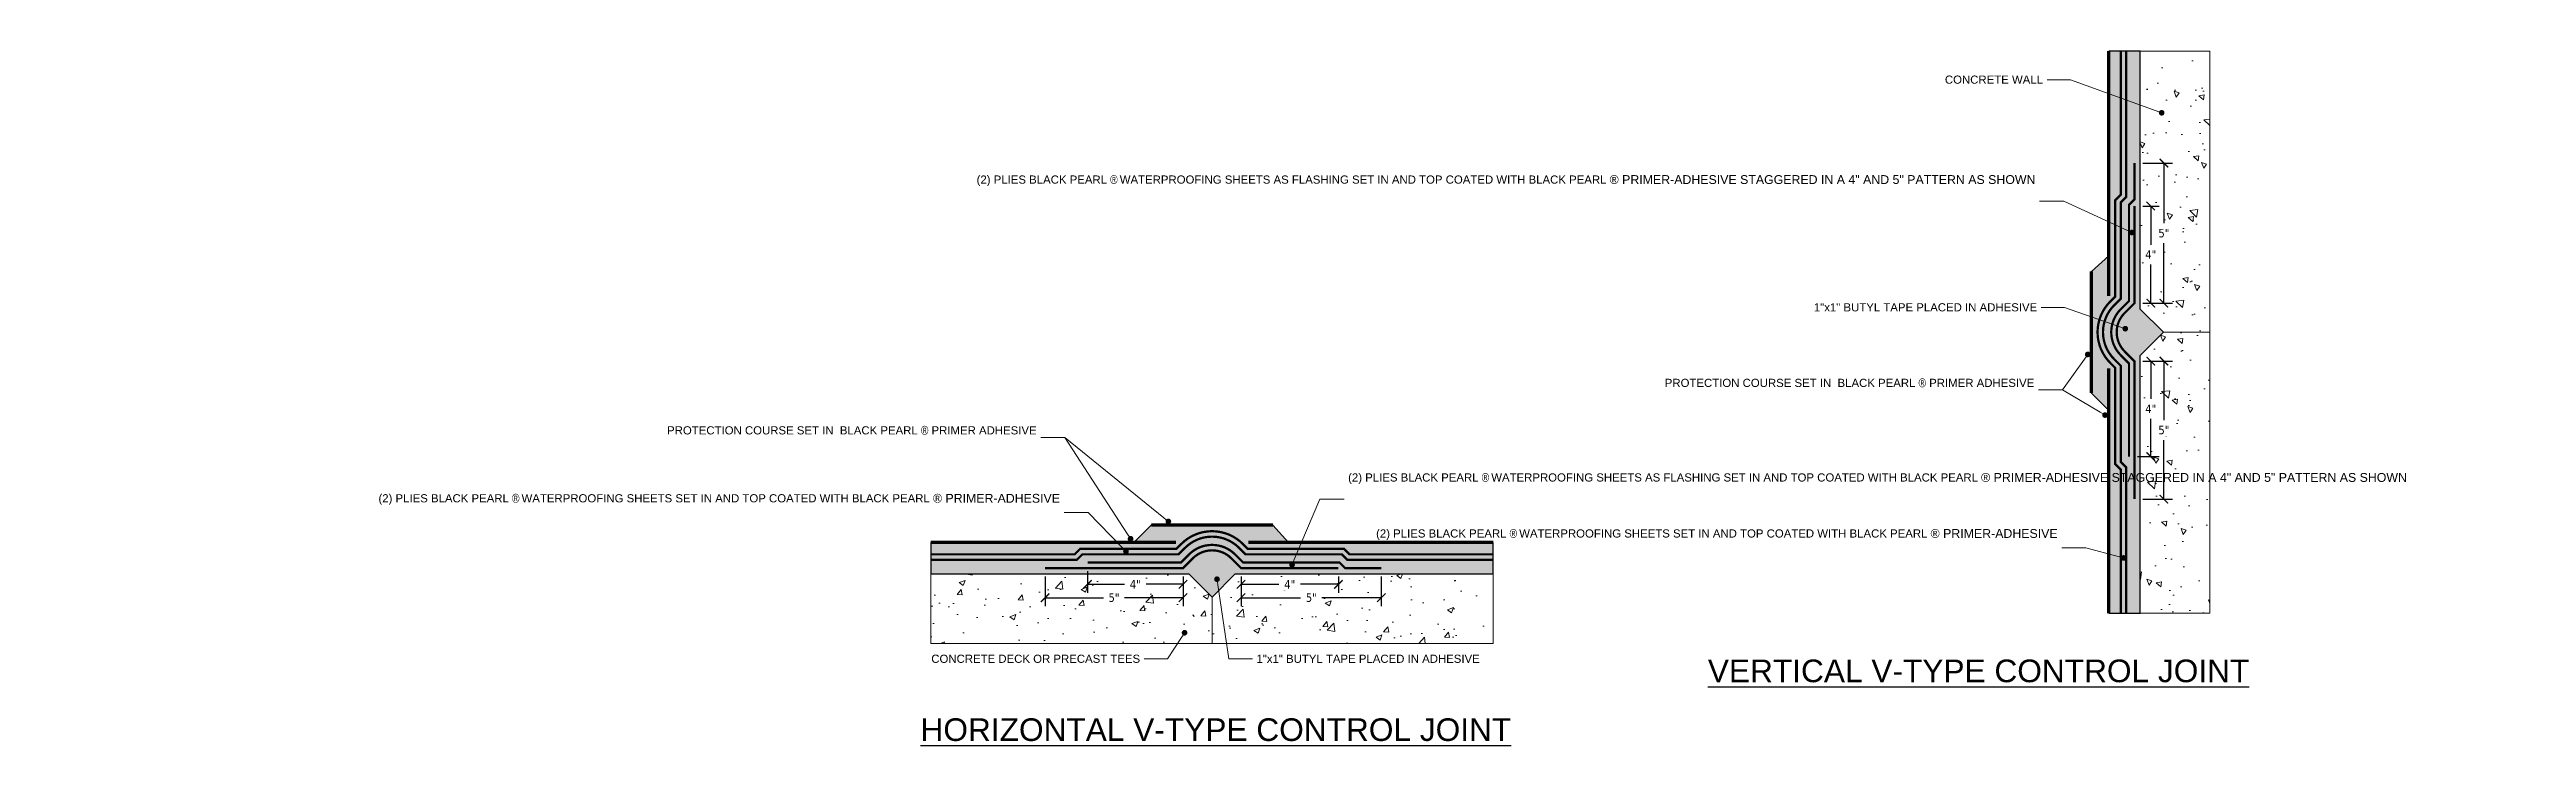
# Model space of a CAD drawing. Header units: inches. Extents: x -39 to 70, y -10 to 20.
import ezdxf
from ezdxf import colors
from ezdxf.entities.mleader import LeaderData, LeaderLine
from ezdxf.math import Vec2, Vec3

# ---------------------------------------------------------------- set-up
doc = ezdxf.new("R2010")
doc.units = ezdxf.units.IN
doc.header["$MEASUREMENT"] = 0
doc.layers.get('Defpoints').update_dxf_attribs({"color": 103})
doc.layers.add('BP Butyl Tape', color=42, linetype='Continuous')
for name, color, linetype, lineweight in [('BP Dimensions', 20, 'Continuous', 0), ('BP Others', 190, 'Continuous', 0), ('BP Primer', 2, 'Continuous', 0), ('BP Sheet Membrane', 165, 'Continuous', 0), ('BP Text', 20, 'Continuous', 0)]:
    doc.layers.add(name, color=color, linetype=linetype, lineweight=lineweight)
doc.layers.add('BP Protection Course', color=99, linetype='Continuous', lineweight=0, true_color=0x216123)
doc.styles.add('Annotative', font='tahoma.ttf')
doc.styles.get("Standard").update_dxf_attribs({"font": 'ARIALN.TTF'})
doc.styles.add('TitleBlock', font='sanss___.ttf', dxfattribs={"height": 0.125})
doc.dimstyles.new('Annotative', dxfattribs={"dimscale": 0, "dimtxt": 0.09375, "dimasz": 0.09375, "dimexe": 0.09375, "dimexo": 0.09375, "dimgap": 0.0625, "dimtad": 0, "dimtih": 1, "dimtoh": 1, "dimdec": 3, "dimlfac": -1, "dimzin": 3, "dimdsep": 46, "dimlunit": 4, "dimtxsty": 'Annotative', "dimblk": 'ARCHTICK', "dimcen": 0.09, "dimclrd": 256, "dimclre": 256, "dimclrt": 256, "dimadec": 0, "dimazin": 2, "dimtfac": 1, "dimtdec": 3, "dimtix": 1, "dimtofl": 0, "dimtmove": 1, "dimatfit": 1, "dimldrblk": 'CLOSEDBLANK', "dimfxl": 1, "dimtfill": 1, "dimtolj": 1, "dimtzin": 0, "dimarcsym": 0})
pattern_1 = [(216.8699, (0.08, 0.2), (0.599999984, 0.400000025), [0.1, -0.9]), (206.5651, (0.2, 0.14), (-0.19999983, -0.20000026), [0.2236068, -0.2236068]), (198.4349, (0.2, 0.04), (-0.40000009, -0.19999968), [0.1264912, -0.5059644])]

# ---------------------------------------------------------------- blocks, each defined once
blk = doc.blocks.new('_Dot')
at = {"color": 0, "linetype": 'ByBlock', "lineweight": -2}
blk.add_line((-0.5, 0), (-1, 0), dxfattribs=at)
at = {"color": 0, "linetype": 'ByBlock', "const_width": 0.5}
blk.add_lwpolyline([(-0.25, 0, 1), (0.25, 0, 1)], format="xyb", close=True, dxfattribs=at)
blk = doc.blocks.new('_ArchTick')
at = {"color": 0, "linetype": 'ByBlock', "const_width": 0.15}
blk.add_lwpolyline([(-0.5, -0.5), (0.5, 0.5)], dxfattribs=at)
blk = doc.blocks.new('*D6')
at = {"layer": 'BP Dimensions', "lineweight": -2, "transparency": 16777216}
for p, q in [((13.75, -2.81), (13.75, -3.53)), ((13.75, -3.15), (15.42, -3.15)), ((18.05, -3.15), (16.37, -3.15)), ((18.05, -2.81), (18.05, -3.53))]:
    blk.add_line(p, q, dxfattribs=at)
at = {"layer": 'Defpoints', "color": 0, "transparency": 16777216}
for p in [(13.75, -2.43), (18.05, -2.43), (18.05, -3.15)]:
    blk.add_point(p, dxfattribs=at)
at = {"layer": 'BP Dimensions', "lineweight": -2, "transparency": 16777216, "xscale": 0.375, "yscale": 0.375, "zscale": 0.375, "rotation": 180}
blk.add_blockref('_ArchTick', (13.75, -3.15), dxfattribs=at)
at = {"layer": 'BP Dimensions', "lineweight": -2, "transparency": 16777216, "xscale": 0.375, "yscale": 0.375, "zscale": 0.375}
blk.add_blockref('_ArchTick', (18.05, -3.15), dxfattribs=at)
at = {"layer": 'BP Dimensions', "transparency": 16777216, "insert": (15.9, -3.15), "char_height": 0.375, "attachment_point": 5, "style": 'Annotative', "bg_fill": 3, "box_fill_scale": 1.25, "bg_fill_color": 9, "bg_fill_true_color": 13158600, "bg_fill_transparency": 0}
blk.add_mtext('\\A1;4"', dxfattribs=at)
blk = doc.blocks.new('_ClosedBlank')
at = {"color": 0, "linetype": 'ByBlock', "lineweight": -2}
for p, q in [((-1, 0.2), (0, 0)), ((-1, 0.2), (-1, -0.2)), ((0, 0), (-1, -0.2))]:
    blk.add_line(p, q, dxfattribs=at)
blk = doc.blocks.new('*D7')
at = {"layer": 'BP Dimensions', "lineweight": -2, "transparency": 16777216}
for p, q in [((19.94, -2.81), (19.94, -4.11)), ((13.75, -3.39), (13.75, -4.11)), ((13.75, -3.74), (16.38, -3.74)), ((19.94, -3.74), (17.31, -3.74))]:
    blk.add_line(p, q, dxfattribs=at)
at = {"layer": 'Defpoints', "color": 0, "transparency": 16777216}
for p in [(13.75, -3.02), (19.94, -2.43), (19.94, -3.74)]:
    blk.add_point(p, dxfattribs=at)
at = {"layer": 'BP Dimensions', "lineweight": -2, "transparency": 16777216, "xscale": 0.375, "yscale": 0.375, "zscale": 0.375, "rotation": 180}
blk.add_blockref('_ArchTick', (13.75, -3.74), dxfattribs=at)
at = {"layer": 'BP Dimensions', "lineweight": -2, "transparency": 16777216, "xscale": 0.375, "yscale": 0.375, "zscale": 0.375}
blk.add_blockref('_ArchTick', (19.94, -3.74), dxfattribs=at)
at = {"layer": 'BP Dimensions', "transparency": 16777216, "insert": (16.85, -3.74), "char_height": 0.375, "attachment_point": 5, "style": 'Annotative', "bg_fill": 3, "box_fill_scale": 1.25, "bg_fill_color": 9, "bg_fill_true_color": 13158600, "bg_fill_transparency": 0}
blk.add_mtext('\\A1;5"', dxfattribs=at)
blk = doc.blocks.new('*D9')
at = {"layer": 'BP Dimensions', "lineweight": -2, "transparency": 16777216}
for p, q in [((6.97, -2.57), (6.97, -3.53)), ((6.97, -3.15), (8.61, -3.15)), ((11.19, -3.15), (9.56, -3.15)), ((11.19, -2.81), (11.19, -3.53))]:
    blk.add_line(p, q, dxfattribs=at)
at = {"layer": 'Defpoints', "color": 0, "transparency": 16777216}
for p in [(6.97, -2.19), (6.97, -3.15), (11.19, -2.43)]:
    blk.add_point(p, dxfattribs=at)
at = {"layer": 'BP Dimensions', "lineweight": -2, "transparency": 16777216, "xscale": 0.375, "yscale": 0.375, "zscale": 0.375, "rotation": 180}
blk.add_blockref('_ArchTick', (6.97, -3.15), dxfattribs=at)
at = {"layer": 'BP Dimensions', "lineweight": -2, "transparency": 16777216, "xscale": 0.375, "yscale": 0.375, "zscale": 0.375}
blk.add_blockref('_ArchTick', (11.19, -3.15), dxfattribs=at)
at = {"layer": 'BP Dimensions', "transparency": 16777216, "insert": (9.08, -3.15), "char_height": 0.375, "attachment_point": 5, "style": 'Annotative', "bg_fill": 3, "box_fill_scale": 1.25, "bg_fill_color": 9, "bg_fill_true_color": 13158600, "bg_fill_transparency": 0}
blk.add_mtext('\\A1;4"', dxfattribs=at)
blk = doc.blocks.new('*D8')
at = {"layer": 'BP Dimensions', "lineweight": -2, "transparency": 16777216}
for p, q in [((5.1, -2.81), (5.1, -4.11)), ((5.1, -3.74), (7.68, -3.74)), ((11.19, -3.74), (8.61, -3.74)), ((11.19, -3.39), (11.19, -4.11))]:
    blk.add_line(p, q, dxfattribs=at)
at = {"layer": 'Defpoints', "color": 0, "transparency": 16777216}
for p in [(5.1, -2.43), (11.19, -3.02), (5.1, -3.74)]:
    blk.add_point(p, dxfattribs=at)
at = {"layer": 'BP Dimensions', "lineweight": -2, "transparency": 16777216, "xscale": 0.375, "yscale": 0.375, "zscale": 0.375, "rotation": 180}
blk.add_blockref('_ArchTick', (5.1, -3.74), dxfattribs=at)
at = {"layer": 'BP Dimensions', "lineweight": -2, "transparency": 16777216, "xscale": 0.375, "yscale": 0.375, "zscale": 0.375}
blk.add_blockref('_ArchTick', (11.19, -3.74), dxfattribs=at)
at = {"layer": 'BP Dimensions', "transparency": 16777216, "insert": (8.14, -3.74), "char_height": 0.375, "attachment_point": 5, "style": 'Annotative', "bg_fill": 3, "box_fill_scale": 1.25, "bg_fill_color": 9, "bg_fill_true_color": 13158600, "bg_fill_transparency": 0}
blk.add_mtext('\\A1;5"', dxfattribs=at)
blk = doc.blocks.new('*D13')
at = {"layer": 'BP Dimensions', "lineweight": -2, "transparency": 16777216}
for p, q in [((53.56, 13.56), (54.28, 13.56)), ((53.91, 13.56), (53.91, 11.85)), ((53.91, 9.27), (53.91, 10.98)), ((53.56, 9.27), (54.28, 9.27))]:
    blk.add_line(p, q, dxfattribs=at)
at = {"layer": 'Defpoints', "color": 0, "transparency": 16777216}
for p in [(53.19, 13.56), (53.91, 13.56), (53.19, 9.27)]:
    blk.add_point(p, dxfattribs=at)
at = {"layer": 'BP Dimensions', "lineweight": -2, "transparency": 16777216, "xscale": 0.375, "yscale": 0.375, "zscale": 0.375}
for p, rotation in [((53.91, 13.56), 90), ((53.91, 9.27), 270)]:
    blk.add_blockref('_ArchTick', p, dxfattribs=dict(at, rotation=rotation))
at = {"layer": 'BP Dimensions', "transparency": 16777216, "insert": (53.91, 11.42), "char_height": 0.375, "attachment_point": 5, "style": 'Annotative', "bg_fill": 3, "box_fill_scale": 1.25, "bg_fill_color": 9, "bg_fill_true_color": 13158600, "bg_fill_transparency": 0}
blk.add_mtext('\\A1;4"', dxfattribs=at)
blk = doc.blocks.new('*D10')
at = {"layer": 'BP Dimensions', "lineweight": -2, "transparency": 16777216}
for p, q in [((53.56, 15.46), (54.87, 15.46)), ((54.49, 15.46), (54.49, 12.8)), ((54.49, 9.27), (54.49, 11.92)), ((54.15, 9.27), (54.87, 9.27))]:
    blk.add_line(p, q, dxfattribs=at)
at = {"layer": 'Defpoints', "color": 0, "transparency": 16777216}
for p in [(53.19, 15.46), (54.49, 15.46), (53.77, 9.27)]:
    blk.add_point(p, dxfattribs=at)
at = {"layer": 'BP Dimensions', "lineweight": -2, "transparency": 16777216, "xscale": 0.375, "yscale": 0.375, "zscale": 0.375}
for p, rotation in [((54.49, 15.46), 90), ((54.49, 9.27), 270)]:
    blk.add_blockref('_ArchTick', p, dxfattribs=dict(at, rotation=rotation))
at = {"layer": 'BP Dimensions', "transparency": 16777216, "insert": (54.49, 12.36), "char_height": 0.375, "attachment_point": 5, "style": 'Annotative', "bg_fill": 3, "box_fill_scale": 1.25, "bg_fill_color": 9, "bg_fill_true_color": 13158600, "bg_fill_transparency": 0}
blk.add_mtext('\\A1;5"', dxfattribs=at)
blk = doc.blocks.new('*D11')
at = {"layer": 'BP Dimensions', "lineweight": -2, "transparency": 16777216}
for p, q in [((53.56, 6.71), (54.28, 6.71)), ((53.91, 6.71), (53.91, 5.04)), ((53.91, 2.49), (53.91, 4.16)), ((53.32, 2.49), (54.28, 2.49))]:
    blk.add_line(p, q, dxfattribs=at)
at = {"layer": 'Defpoints', "color": 0, "transparency": 16777216}
for p in [(53.19, 6.71), (52.95, 2.49), (53.91, 2.49)]:
    blk.add_point(p, dxfattribs=at)
at = {"layer": 'BP Dimensions', "lineweight": -2, "transparency": 16777216, "xscale": 0.375, "yscale": 0.375, "zscale": 0.375}
for p, rotation in [((53.91, 6.71), 90), ((53.91, 2.49), 270)]:
    blk.add_blockref('_ArchTick', p, dxfattribs=dict(at, rotation=rotation))
at = {"layer": 'BP Dimensions', "transparency": 16777216, "insert": (53.91, 4.6), "char_height": 0.375, "attachment_point": 5, "style": 'Annotative', "bg_fill": 3, "box_fill_scale": 1.25, "bg_fill_color": 9, "bg_fill_true_color": 13158600, "bg_fill_transparency": 0}
blk.add_mtext('\\A1;4"', dxfattribs=at)
blk = doc.blocks.new('*D12')
at = {"layer": 'BP Dimensions', "lineweight": -2, "transparency": 16777216}
for p, q in [((54.15, 6.71), (54.87, 6.71)), ((54.49, 6.71), (54.49, 4.1)), ((54.49, 0.61), (54.49, 3.22)), ((53.56, 0.61), (54.87, 0.61))]:
    blk.add_line(p, q, dxfattribs=at)
at = {"layer": 'Defpoints', "color": 0, "transparency": 16777216}
for p in [(53.77, 6.71), (53.19, 0.61), (54.49, 0.61)]:
    blk.add_point(p, dxfattribs=at)
at = {"layer": 'BP Dimensions', "lineweight": -2, "transparency": 16777216, "xscale": 0.375, "yscale": 0.375, "zscale": 0.375}
for p, rotation in [((54.49, 6.71), 90), ((54.49, 0.61), 270)]:
    blk.add_blockref('_ArchTick', p, dxfattribs=dict(at, rotation=rotation))
at = {"layer": 'BP Dimensions', "transparency": 16777216, "insert": (54.49, 3.66), "char_height": 0.375, "attachment_point": 5, "style": 'Annotative', "bg_fill": 3, "box_fill_scale": 1.25, "bg_fill_color": 9, "bg_fill_true_color": 13158600, "bg_fill_transparency": 0}
blk.add_mtext('\\A1;5"', dxfattribs=at)

msp = doc.modelspace()

# ---------------------------------------------------------------- hatches: boundary and pattern name
at = {"layer": 'BP Butyl Tape'}
h = msp.add_hatch(color=256, dxfattribs=at)
h.dxf.hatch_style = 1
h.paths.add_polyline_path([(53.1884, 9.0107), (53.0129, 8.8353, 0.41421356), (53.0129, 7.1382), (53.1884, 6.9627), (54.2124, 7.9867)])
h = msp.add_hatch(color=256, dxfattribs=at)
h.dxf.hatch_style = 1
h.paths.add_polyline_path([(13.4944, -2.432), (13.3189, -2.2565, 0.41421356), (11.6218, -2.2565), (11.4464, -2.432), (12.4704, -3.456)])
at = {"layer": 'BP Others'}
h = msp.add_hatch(dxfattribs=at)
h.set_pattern_fill('AR-CONC', color=256, scale=0.375)
h.set_pattern_definition([(50, (-481.2964, -41.8664), (2.689726, -0.2353205), [0.28125, -3.09375]), (355, (-481.2964, -41.8664), (-0.520318, 2.82072), [0.225, -2.475]), (100.45144, (-481.0723, -41.886), (2.169408, 2.5854), [0.239026, -2.629283]), (46.1842, (-481.2964, -41.1164), (4.002155, -0.620697), [0.421875, -4.640625]), (96.6356, (-480.963, -41.168), (3.504982, 3.652945), [0.35854, -3.943927]), (351.1842, (-481.2964, -41.1164), (3.504982, 3.652945), [0.3375, -3.7125]), (21, (-480.9214, -41.3039), (2.238401, -1.509821), [0.28125, -3.09375]), (326, (-480.9214, -41.304), (0.912432, 2.719313), [0.225, -2.475]), (71.45144, (-480.7349, -41.4297), (3.150834, 1.209492), [0.239026, -2.629283]), (37.5, (-481.2964, -41.8664), (0.0455995, 1.248352), [0, -2.445, 0, -2.5125, 0, -2.484375]), (7.5, (-481.2964, -41.8664), (0.9865108, 1.479044), [0, -1.4325, 0, -2.38875, 0, -0.946875]), (327.5, (-482.1326, -41.8664), (2.0018341, -0.0845808), [0, -0.9375, 0, -2.925, 0, -3.88125]), (317.5, (-482.5076, -41.8664), (2.186948, 0.3753937), [0, -1.21875, 0, -1.9425, 0, -2.75625])])
h.paths.add_polyline_path([(24.8864, -5.76), (24.8864, -2.688), (13.4944, -2.688), (12.4704, -3.712), (12.4704, -5.76)])
h.paths.add_polyline_path([(12.4704, -5.76), (12.4704, -3.712), (11.4464, -2.688), (0.0544, -2.688), (0.0544, -5.76)])
at = {"layer": 'BP Primer'}
h = msp.add_hatch(dxfattribs=at)
h.set_pattern_fill('WOOD6', color=6, scale=0.2, pattern_type=2)
h.set_pattern_definition(pattern_1)
h.paths.add_polyline_path([(24.8864, -2.688), (24.8864, -1.299), (15.8447, -1.299), (15.1584, -0.531), (9.7824, -0.531), (9.0144, -1.299), (0.0544, -1.299), (0.0544, -2.688), (11.4464, -2.688), (12.4704, -3.712), (13.4944, -2.688)])

# ---------------------------------------------------------------- linework, layer by layer
at = {"layer": 'BP Others'}
for p, q in [((54.4684, 7.9867), (53.4444, 9.0107)), ((53.4444, 6.9627), (54.4684, 7.9867)), ((56.5164, 7.9867), (54.4684, 7.9867)), ((11.4464, -2.688), (12.4704, -3.712)), ((12.4704, -3.712), (13.4944, -2.688)), ((12.4704, -5.76), (12.4704, -3.712))]:
    msp.add_line(p, q, dxfattribs=at)
for points in [[(13.4944, -2.688), (24.8864, -2.688), (24.8864, -5.76), (0.0544, -5.76)], [(0.0544, -5.76), (0.0544, -2.688), (11.4464, -2.688)]]:
    msp.add_lwpolyline(points, dxfattribs=at)
at = {"layer": 'BP Protection Course', "ltscale": 0.2, "const_width": 0.1415}
for points in [[(52.0554, 20.4027), (52.0554, 9.5846)], [(51.2874, 10.6747), (51.2874, 5.2987)], [(15.1584, -0.531), (9.7824, -0.531)], [(0.0544, -1.299), (10.8725, -1.299)], [(24.8864, -1.299), (14.0682, -1.299)]]:
    msp.add_lwpolyline(points, dxfattribs=at)
at = {"layer": 'BP Sheet Membrane', "const_width": 0.1}
for points in [[(52.9484, 2.4907), (52.9484, 6.6073), (52.5872, 6.9685, -0.41421356), (52.5872, 9.005), (52.9484, 9.3662), (52.9484, 13.6161), (53.1884, 13.8561), (53.1884, 15.4584)], [(53.1884, 0.6145), (53.1884, 6.7067), (52.7569, 7.1382, -0.41421356), (52.7569, 8.8353), (53.1884, 9.2667), (53.1884, 13.565)], [(24.8864, -1.827), (18.5385, -1.827), (18.2985, -1.587), (14.0486, -1.587), (13.828, -1.3664, 0.41421356), (11.1127, -1.3664), (10.8921, -1.587), (6.6422, -1.587), (6.4022, -1.827), (0.0544, -1.827)], [(24.8864, -2.067), (18.4391, -2.067), (18.1991, -1.827), (13.9492, -1.827), (13.6583, -1.5361, 0.41421356), (11.2824, -1.5361), (10.9915, -1.827), (6.7416, -1.827), (6.5016, -2.067), (0.0544, -2.067)], [(5.0981, -2.432), (11.1904, -2.432), (11.6218, -2.0005, -0.41421356), (13.3189, -2.0005), (13.7504, -2.432), (18.0486, -2.432)], [(6.9743, -2.192), (11.0909, -2.192), (11.4521, -1.8308, -0.41421356), (13.4886, -1.8308), (13.8498, -2.192), (18.0997, -2.192), (18.3397, -2.432), (19.942, -2.432)]]:
    msp.add_lwpolyline(points, format="xyb", dxfattribs=at)

# ---------------------------------------------------------------- texts
at = {"insert": (-2.5075, -9.0695), "char_height": 1, "width": 30.292219, "attachment_point": 1, "style": 'TitleBlock'}
msp.add_mtext('\\pxqc;{\\fArial|b0|i0|c0|p34;\\LHORIZONTAL V-TYPE CONTROL JOINT}', dxfattribs=at)

# ---------------------------------------------------------------- leaders
at = {"layer": 'BP Text'}
ml = msp.add_multileader_mtext('Standard', dxfattribs=at)
ml.set_content('\\A1;{\\fArial|b0|i0|c0|p34;PROTECTION COURSE SET IN  BLACK PEARL \\A0;\\fArial Narrow|b0|i0|c0|p34;\\H1.08333x;®\\A1;\\fArial|b0|i0|c0|p34;\\H0.92308x; PRIMER ADHESIVE}', color=256)
ml.set_leader_properties(color=256, lineweight=0)
ml.set_arrow_properties(name='DOT')
ml.build(insert=Vec2(0, 0))
ml.multileader.update_dxf_attribs({"text_left_attachment_type": 2, "text_right_attachment_type": 2, "dogleg_length": 0.36, "arrow_head_size": 0.25, "scale": 4})
ctx = ml.context
ctx.base_point, ctx.scale, ctx.char_height, ctx.arrow_head_size, ctx.landing_gap_size, ctx.plane_origin = Vec3(39.964, 5.4376), 4, 0.36, 0.25, 0.18, Vec3(38.1408, 8.6815)
ctx.left_attachment, ctx.right_attachment, ctx.text_align_type = 2, 2, 2
notes = []
notes.append((ctx, [(1, (1, 1, 0), (50.0152, 5.4376), (-1, 0), 1.068, [(0, [(51.128, 7.0047)], 0, []), (1, [(51.8919, 4.3251)], 0, [])])]))
ctx.mtext.insert, ctx.mtext.width, ctx.mtext.alignment, ctx.mtext.flow_direction = Vec3(48.7671, 5.9424), 8.730994, 3, 5
ml = msp.add_multileader_mtext('Standard', dxfattribs=at)
ml.set_content('\\A1;{\\fArial|b0|i0|c0|p34;PROTECTION COURSE SET IN  BLACK PEARL \\A0;\\fArial Narrow|b0|i0|c0|p34;\\H1.08333x;®\\A1;\\fArial|b0|i0|c0|p34;\\H0.92308x; PRIMER ADHESIVE}', color=256)
ml.set_leader_properties(color=256, lineweight=0)
ml.set_arrow_properties(name='DOT')
ml.build(insert=Vec2(0, 0))
ml.multileader.update_dxf_attribs({"text_left_attachment_type": 2, "text_right_attachment_type": 2, "dogleg_length": 0.36, "arrow_head_size": 0.25, "scale": 4})
ctx = ml.context
ctx.base_point, ctx.scale, ctx.char_height, ctx.arrow_head_size, ctx.landing_gap_size, ctx.plane_origin = Vec3(-4.6932, 3.3415), 4, 0.36, 0.25, 0.18, Vec3(-5.9019, 6.5854)
ctx.left_attachment, ctx.right_attachment, ctx.text_align_type = 2, 2, 2
notes.append((ctx, [(1, (1, 1, 0), (5.9725, 3.3415), (-1, 0), 1.068, [(0, [(10.5406, -0.3735)], 0, []), (1, [(8.8719, -1.1391)], 0, [])])]))
ctx.mtext.insert, ctx.mtext.width, ctx.mtext.alignment, ctx.mtext.flow_direction = Vec3(4.7245, 3.8462), 10.503005, 3, 5
ml = msp.add_multileader_mtext('Standard', dxfattribs=at)
ml.set_content('\\A1;{\\fArial|b0|i0|c0|p34;(2) PLIES BLACK PEARL \\A0;\\fArial Narrow|b0|i0|c0|p34;\\H1.08333x;®\\fMS Shell Dlg 2|b0|i0|c0|p0;\\H0.61538x; \\A1;\\fArial|b0|i0|c0|p34;\\H1.50002x;WATERPROOFING SHEETS AS FLASHING SET IN AND TOP COATED WITH BLACK PEARL \\A0;\\H1.08333x;® PRIMER-ADHESIVE STAGGERED IN A 4" AND 5" PATTERN AS SHOWN}', color=256)
ml.set_leader_properties(color=256, lineweight=0)
ml.set_arrow_properties(name='DOT')
ml.build(insert=Vec2(0, 0))
ml.multileader.update_dxf_attribs({"text_left_attachment_type": 2, "text_right_attachment_type": 2, "dogleg_length": 0.36, "arrow_head_size": 0.25, "scale": 4})
ctx = ml.context
ctx.base_point, ctx.scale, ctx.char_height, ctx.arrow_head_size, ctx.landing_gap_size, ctx.plane_origin = Vec3(18.2965, 0.6138), 4, 0.36, 0.25, 0.18, Vec3(16.1007, 16.2721)
ctx.left_attachment, ctx.right_attachment = 2, 2
notes.append((ctx, [(0, (1, 1, 0), (17.2285, 0.6138), (1, 0), 1.068, [(0, [(16.001, -2.29)], 0, [])])]))
ctx.mtext.insert, ctx.mtext.width, ctx.mtext.flow_direction = Vec3(18.4765, 1.7655), 13.004724, 5
for ctx, leaders in notes:
    for number, flags, end, landing, length, lines in leaders:
        leader = LeaderData()
        leader.index, (leader.has_last_leader_line, leader.has_dogleg_vector, leader.attachment_direction) = number, flags
        leader.last_leader_point, leader.dogleg_vector, leader.dogleg_length = Vec3(end), Vec3(landing), length
        for number, points, colour, breaks in lines:
            line = LeaderLine()
            line.index, line.vertices, line.color, line.breaks = number, Vec3.list(points), colors.encode_raw_color(colour), breaks
            leader.lines.append(line)
        ctx.leaders.append(leader)

# ---------------------------------------------------------------- next in the draw order: dimensions: what is measured, and where the dimension line sits
at = {"layer": 'BP Dimensions'}
dim = msp.add_linear_dim(base=(6.9743, -3.1514), p1=(11.1904, -2.432), p2=(6.9743, -2.192), angle=180, text='4"', dimstyle='Annotative', override={"dimscale": 0}, dxfattribs=at)
dim.commit()
dim.dimension.update_dxf_attribs({"geometry": '*D9', "text_midpoint": (9.0823, -3.1514)})
dim = msp.add_linear_dim(base=(18.0486, -3.1514), p1=(13.7504, -2.432), p2=(18.0486, -2.432), text='4"', dimstyle='Annotative', override={"dimscale": 0}, dxfattribs=at)
dim.commit()
dim.dimension.update_dxf_attribs({"geometry": '*D6', "text_midpoint": (15.8995, -3.1514)})

# ---------------------------------------------------------------- next in the draw order: leaders
at = {"layer": 'BP Text'}
ml = msp.add_multileader_mtext('Standard', dxfattribs=at)
ml.set_content('\\A1;{\\fArial|b0|i0|c0|p34;CONCRETE DECK OR PRECAST TEES}', color=256)
ml.set_leader_properties(color=256, lineweight=0)
ml.set_arrow_properties(name='DOT')
ml.build(insert=Vec2(0, 0))
ml.multileader.update_dxf_attribs({"text_left_attachment_type": 2, "text_right_attachment_type": 2, "dogleg_length": 0.36, "arrow_head_size": 0.25, "scale": 4})
ctx = ml.context
ctx.base_point, ctx.scale, ctx.char_height, ctx.arrow_head_size, ctx.landing_gap_size, ctx.plane_origin = Vec3(-0.0553, -6.4447), 4, 0.36, 0.25, 0.18, Vec3(-6.4903, -4.7425)
ctx.left_attachment, ctx.right_attachment, ctx.text_align_type = 2, 2, 2
notes = []
notes.append((ctx, [(1, (1, 1, 0), (10.508, -6.4447), (-1, 0), 1.0331, [(0, [(11.2565, -5.2902)], 0, [])])]))
ctx.mtext.insert, ctx.mtext.width, ctx.mtext.alignment, ctx.mtext.flow_direction = Vec3(9.2949, -6.2584), 9.906775, 3, 5
ctx.mtext.has_bg_fill, ctx.mtext.bg_color, ctx.mtext.bg_scale_factor, ctx.mtext.bg_transparency, ctx.mtext.use_window_bg_color = 1, -1073741824, 1.25, 0, 1
for ctx, leaders in notes:
    for number, flags, end, landing, length, lines in leaders:
        leader = LeaderData()
        leader.index, (leader.has_last_leader_line, leader.has_dogleg_vector, leader.attachment_direction) = number, flags
        leader.last_leader_point, leader.dogleg_vector, leader.dogleg_length = Vec3(end), Vec3(landing), length
        for number, points, colour, breaks in lines:
            line = LeaderLine()
            line.index, line.vertices, line.color, line.breaks = number, Vec3.list(points), colors.encode_raw_color(colour), breaks
            leader.lines.append(line)
        ctx.leaders.append(leader)

# ---------------------------------------------------------------- next in the draw order: dimensions: what is measured, and where the dimension line sits
at = {"layer": 'BP Dimensions'}
dim = msp.add_linear_dim(base=(5.0981, -3.7354), p1=(11.1904, -3.016), p2=(5.0981, -2.432), angle=180, text='5"', dimstyle='Annotative', override={"dimscale": 0}, dxfattribs=at)
dim.commit()
dim.dimension.update_dxf_attribs({"geometry": '*D8', "text_midpoint": (8.1442, -3.7354)})
dim = msp.add_linear_dim(base=(19.942, -3.7354), p1=(13.7504, -3.016), p2=(19.942, -2.432), text='5"', dimstyle='Annotative', override={"dimscale": 0}, dxfattribs=at)
dim.commit()
dim.dimension.update_dxf_attribs({"geometry": '*D7', "text_midpoint": (16.8462, -3.7354)})

# ---------------------------------------------------------------- next in the draw order: leaders
at = {"layer": 'BP Text'}
ml = msp.add_multileader_mtext('Standard', dxfattribs=at)
ml.set_content('\\A1;{\\fArial|b0|i0|c0|p34;(2) PLIES BLACK PEARL \\A0;\\fArial Narrow|b0|i0|c0|p34;\\H1.08333x;®\\fMS Shell Dlg 2|b0|i0|c0|p0;\\H0.61538x; \\A1;\\fArial|b0|i0|c0|p34;\\H1.50002x;WATERPROOFING SHEETS SET IN AND TOP COATED WITH BLACK PEARL \\A0;\\H1.08333x;® PRIMER-ADHESIVE}', color=256)
ml.set_leader_properties(color=256, lineweight=0)
ml.set_arrow_properties(name='DOT')
ml.build(insert=Vec2(0, 0))
ml.multileader.update_dxf_attribs({"text_left_attachment_type": 2, "text_right_attachment_type": 2, "dogleg_length": 0.36, "arrow_head_size": 0.25, "scale": 4})
ctx = ml.context
ctx.base_point, ctx.scale, ctx.char_height, ctx.arrow_head_size, ctx.landing_gap_size, ctx.plane_origin = Vec3(-5.3052, 0.0164), 4, 0.36, 0.25, 0.18, Vec3(-20.6792, 16.1559)
ctx.left_attachment, ctx.right_attachment, ctx.text_align_type = 2, 2, 2
notes = []
notes.append((ctx, [(1, (1, 1, 0), (7.0046, 0.0164), (-1, 0), 1.068, [(0, [(8.6697, -1.6959)], 0, [])])]))
ctx.mtext.insert, ctx.mtext.width, ctx.mtext.alignment, ctx.mtext.flow_direction = Vec3(5.7565, 0.8447), 11.151717, 3, 5
for ctx, leaders in notes:
    for number, flags, end, landing, length, lines in leaders:
        leader = LeaderData()
        leader.index, (leader.has_last_leader_line, leader.has_dogleg_vector, leader.attachment_direction) = number, flags
        leader.last_leader_point, leader.dogleg_vector, leader.dogleg_length = Vec3(end), Vec3(landing), length
        for number, points, colour, breaks in lines:
            line = LeaderLine()
            line.index, line.vertices, line.color, line.breaks = number, Vec3.list(points), colors.encode_raw_color(colour), breaks
            leader.lines.append(line)
        ctx.leaders.append(leader)

# ---------------------------------------------------------------- next in the draw order: leaders
ml = msp.add_multileader_mtext('Standard', dxfattribs=at)
ml.set_content('\\A1;{\\fArial|b0|i0|c0|p34;(2) PLIES BLACK PEARL \\A0;\\fArial Narrow|b0|i0|c0|p34;\\H1.08333x;®\\fMS Shell Dlg 2|b0|i0|c0|p0;\\H0.61538x; \\A1;\\fArial|b0|i0|c0|p34;\\H1.50002x;WATERPROOFING SHEETS SET IN AND TOP COATED WITH BLACK PEARL \\A0;\\H1.08333x;® PRIMER-ADHESIVE}', color=256)
ml.set_leader_properties(color=256, lineweight=0)
ml.set_arrow_properties(name='DOT')
ml.build(insert=Vec2(0, 0))
ml.multileader.update_dxf_attribs({"text_left_attachment_type": 2, "text_right_attachment_type": 2, "dogleg_length": 0.36, "arrow_head_size": 0.25, "scale": 4})
ctx = ml.context
ctx.base_point, ctx.scale, ctx.char_height, ctx.arrow_head_size, ctx.landing_gap_size, ctx.plane_origin = Vec3(38.736, -1.537), 4, 0.36, 0.25, 0.18, Vec3(23.362, 14.6025)
ctx.left_attachment, ctx.right_attachment, ctx.text_align_type = 2, 2, 2
notes = []
notes.append((ctx, [(1, (1, 1, 0), (51.0458, -1.537), (-1, 0), 1.068, [(0, [(52.7109, -1.9856)], 0, [])])]))
ctx.mtext.insert, ctx.mtext.width, ctx.mtext.alignment, ctx.mtext.flow_direction = Vec3(49.7977, -0.7087), 11.151717, 3, 5
ml = msp.add_multileader_mtext('Standard', dxfattribs=at)
ml.set_content('\\A1;{\\fArial|b0|i0|c0|p34;1"x1" BUTYL TAPE PLACED IN ADHESIVE}', color=256)
ml.set_leader_properties(color=256, lineweight=0)
ml.set_arrow_properties(name='DOT')
ml.build(insert=Vec2(0, 0))
ml.multileader.update_dxf_attribs({"text_left_attachment_type": 2, "text_right_attachment_type": 2, "dogleg_length": 0.36, "arrow_head_size": 0.25, "scale": 4})
ctx = ml.context
ctx.base_point, ctx.scale, ctx.char_height, ctx.arrow_head_size, ctx.landing_gap_size, ctx.plane_origin = Vec3(14.249, -6.4447), 4, 0.36, 0.25, 0.18, Vec3(9.8656, -4.1928)
ctx.left_attachment, ctx.right_attachment = 2, 2
notes.append((ctx, [(0, (1, 1, 0), (13.216, -6.4447), (1, 0), 1.0331, [(0, [(12.689, -2.9249)], 0, [])])]))
ctx.mtext.insert, ctx.mtext.width, ctx.mtext.flow_direction = Vec3(14.429, -6.2586), 9.906775, 5
ctx.mtext.has_bg_fill, ctx.mtext.bg_color, ctx.mtext.bg_scale_factor, ctx.mtext.bg_transparency, ctx.mtext.use_window_bg_color = 1, -1073741824, 1.25, 0, 1
for ctx, leaders in notes:
    for number, flags, end, landing, length, lines in leaders:
        leader = LeaderData()
        leader.index, (leader.has_last_leader_line, leader.has_dogleg_vector, leader.attachment_direction) = number, flags
        leader.last_leader_point, leader.dogleg_vector, leader.dogleg_length = Vec3(end), Vec3(landing), length
        for number, points, colour, breaks in lines:
            line = LeaderLine()
            line.index, line.vertices, line.color, line.breaks = number, Vec3.list(points), colors.encode_raw_color(colour), breaks
            leader.lines.append(line)
        ctx.leaders.append(leader)

# ---------------------------------------------------------------- next in the draw order: hatches: boundary and pattern name
at = {"layer": 'BP Others'}
h = msp.add_hatch(dxfattribs=at)
h.set_pattern_fill('AR-CONC', color=256, scale=0.375, angle=90)
h.set_pattern_definition([(140, (92.6228, -485.78), (0.2353205, 2.689726), [0.28125, -3.09375]), (85, (92.6228, -485.78), (-2.82072, -0.520318), [0.225, -2.475]), (190.45144, (92.6424, -485.5559), (-2.5854, 2.169408), [0.239026, -2.629283]), (136.1842, (91.8728, -485.78), (0.620697, 4.002155), [0.421875, -4.640625]), (186.6356, (91.9245, -485.4465), (-3.652945, 3.504982), [0.35854, -3.943927]), (81.1842, (91.873, -485.78), (-3.652945, 3.504982), [0.3375, -3.7125]), (111, (92.0603, -485.405), (1.509821, 2.238401), [0.28125, -3.09375]), (56, (92.0603, -485.405), (-2.719313, 0.912432), [0.225, -2.475]), (161.45144, (92.186, -485.2185), (-1.209492, 3.150834), [0.239026, -2.629283]), (127.5, (92.6228, -485.78), (-1.248352, 0.0455995), [0, -2.445, 0, -2.5125, 0, -2.484375]), (97.5, (92.6228, -485.78), (-1.479044, 0.9865108), [0, -1.4325, 0, -2.38875, 0, -0.946875]), (57.5, (92.6228, -486.6163), (0.0845808, 2.0018341), [0, -0.9375, 0, -2.925, 0, -3.88125]), (47.5, (92.6228, -486.9913), (-0.3753937, 2.186948), [0, -1.21875, 0, -1.9425, 0, -2.75625])])
h.paths.add_polyline_path([(56.5164, 20.4027), (53.4444, 20.4027), (53.4444, 9.0107), (54.4684, 7.9867), (56.5164, 7.9867)])
h.paths.add_polyline_path([(56.5164, 7.9867), (54.4684, 7.9867), (53.4444, 6.9627), (53.4444, -4.4293), (56.5164, -4.4293)])
at = {"layer": 'BP Primer'}
h = msp.add_hatch(dxfattribs=at)
h.set_pattern_fill('WOOD6', color=6, scale=0.2, pattern_type=2)
h.set_pattern_definition(pattern_1)
h.paths.add_polyline_path([(53.4444, 20.4027), (52.0554, 20.4027), (52.0554, 11.3611), (51.2874, 10.6747), (51.2874, 5.2987), (52.0554, 4.5307), (52.0554, -4.4293), (53.4444, -4.4293), (53.4444, 6.9627), (54.4684, 7.9867), (53.4444, 9.0107)])

# ---------------------------------------------------------------- next in the draw order: linework, layer by layer
at = {"layer": 'BP Others'}
for points in [[(53.4444, 9.0107), (53.4444, 20.4027), (56.5164, 20.4027), (56.5164, -4.4293)], [(56.5164, -4.4293), (53.4444, -4.4293), (53.4444, 6.9627)]]:
    msp.add_lwpolyline(points, dxfattribs=at)
at = {"layer": 'BP Protection Course', "ltscale": 0.2, "const_width": 0.1415}
msp.add_lwpolyline([(52.0554, -4.4293), (52.0554, 6.3888)], dxfattribs=at)
at = {"layer": 'BP Sheet Membrane', "const_width": 0.1}
for points in [[(52.5834, 20.4027), (52.5834, 14.0549), (52.3434, 13.8149), (52.3434, 9.565), (52.1228, 9.3444, 0.41421356), (52.1228, 6.6291), (52.3434, 6.4085), (52.3434, 2.1586), (52.5834, 1.9186), (52.5834, -4.4293)], [(52.8234, 20.4027), (52.8234, 13.9555), (52.5834, 13.7155), (52.5834, 9.4656), (52.2925, 9.1747, 0.41421356), (52.2925, 6.7988), (52.5834, 6.5079), (52.5834, 2.258), (52.8234, 2.018), (52.8234, -4.4293)]]:
    msp.add_lwpolyline(points, format="xyb", dxfattribs=at)
at = {"layer": 'Defpoints'}
msp.add_lwpolyline([(24.8864, -2.688), (24.8864, -1.299), (15.8447, -1.299), (15.1584, -0.531), (9.7824, -0.531), (9.0144, -1.299), (0.0544, -1.299), (0.0544, -2.688), (11.4464, -2.688), (12.4704, -3.712), (13.4944, -2.688)], close=True, dxfattribs=at)

# ---------------------------------------------------------------- next in the draw order: texts
at = {"insert": (31.1627, -6.4737), "char_height": 1, "width": 30.292219, "attachment_point": 1, "style": 'TitleBlock'}
msp.add_mtext('\\pxqc;{\\fArial|b0|i0|c0|p34;\\LVERTICAL V-TYPE CONTROL JOINT}', dxfattribs=at)

# ---------------------------------------------------------------- next in the draw order: dimensions: what is measured, and where the dimension line sits
at = {"layer": 'BP Dimensions'}
for base, p1, p2, angle, picture, middle in [((53.9078, 13.565), (53.1884, 9.2667), (53.1884, 13.565), 90, '*D13', (53.9078, 11.4159)), ((53.9078, 2.4907), (53.1884, 6.7067), (52.9484, 2.4907), 270, '*D11', (53.9078, 4.5987))]:
    dim = msp.add_linear_dim(base=base, p1=p1, p2=p2, angle=angle, text='4"', dimstyle='Annotative', override={"dimscale": 0}, dxfattribs=at)
    dim.commit()
    dim.dimension.update_dxf_attribs({"geometry": picture, "text_midpoint": middle})

# ---------------------------------------------------------------- next in the draw order: dimensions: what is measured, and where the dimension line sits
for base, p1, p2, angle, picture, middle in [((54.4918, 15.4584), (53.7724, 9.2667), (53.1884, 15.4584), 90, '*D10', (54.4918, 12.3626)), ((54.4918, 0.6145), (53.7724, 6.7067), (53.1884, 0.6145), 270, '*D12', (54.4918, 3.6606))]:
    dim = msp.add_linear_dim(base=base, p1=p1, p2=p2, angle=angle, text='5"', dimstyle='Annotative', override={"dimscale": 0}, dxfattribs=at)
    dim.commit()
    dim.dimension.update_dxf_attribs({"geometry": picture, "text_midpoint": middle})

# ---------------------------------------------------------------- next in the draw order: linework, layer by layer
at = {"layer": 'Defpoints'}
msp.add_lwpolyline([(53.4444, 20.4027), (52.0554, 20.4027), (52.0554, 11.3611), (51.2874, 10.6747), (51.2874, 5.2987), (52.0554, 4.5307), (52.0554, -4.4293), (53.4444, -4.4293), (53.4444, 6.9627), (54.4684, 7.9867), (53.4444, 9.0107)], close=True, dxfattribs=at)

# ---------------------------------------------------------------- next in the draw order: leaders
at = {"layer": 'BP Text'}
ml = msp.add_multileader_mtext('Standard', dxfattribs=at)
ml.set_content('\\A1;{\\fArial|b0|i0|c0|p34;(2) PLIES BLACK PEARL \\A0;\\fArial Narrow|b0|i0|c0|p34;\\H1.08333x;®\\fMS Shell Dlg 2|b0|i0|c0|p0;\\H0.61538x; \\A1;\\fArial|b0|i0|c0|p34;\\H1.50002x;WATERPROOFING SHEETS AS FLASHING SET IN AND TOP COATED WITH BLACK PEARL \\A0;\\H1.08333x;® PRIMER-ADHESIVE STAGGERED IN A 4" AND 5" PATTERN AS SHOWN}', color=256)
ml.set_leader_properties(color=256, lineweight=0)
ml.set_arrow_properties(name='DOT')
ml.build(insert=Vec2(0, 0))
ml.multileader.update_dxf_attribs({"text_left_attachment_type": 2, "text_right_attachment_type": 2, "dogleg_length": 0.36, "arrow_head_size": 0.25, "scale": 4})
ctx = ml.context
ctx.base_point, ctx.scale, ctx.char_height, ctx.arrow_head_size, ctx.landing_gap_size, ctx.plane_origin = Vec3(35.6676, 13.7716), 4, 0.36, 0.25, 0.18, Vec3(35.0784, 33.6724)
ctx.left_attachment, ctx.right_attachment, ctx.text_align_type = 2, 2, 2
notes = []
notes.append((ctx, [(1, (1, 1, 0), (50.0675, 13.7716), (-1, 0), 1.068, [(0, [(53.0755, 12.3902)], 0, [])])]))
ctx.mtext.insert, ctx.mtext.width, ctx.mtext.alignment, ctx.mtext.flow_direction = Vec3(48.8195, 14.9233), 13.004724, 3, 5
for ctx, leaders in notes:
    for number, flags, end, landing, length, lines in leaders:
        leader = LeaderData()
        leader.index, (leader.has_last_leader_line, leader.has_dogleg_vector, leader.attachment_direction) = number, flags
        leader.last_leader_point, leader.dogleg_vector, leader.dogleg_length = Vec3(end), Vec3(landing), length
        for number, points, colour, breaks in lines:
            line = LeaderLine()
            line.index, line.vertices, line.color, line.breaks = number, Vec3.list(points), colors.encode_raw_color(colour), breaks
            leader.lines.append(line)
        ctx.leaders.append(leader)

# ---------------------------------------------------------------- next in the draw order: leaders
ml = msp.add_multileader_mtext('Standard', dxfattribs=at)
ml.set_content('\\A1;{\\fArial|b0|i0|c0|p34;CONCRETE WALL}', color=256)
ml.set_leader_properties(color=256, lineweight=0)
ml.set_arrow_properties(name='DOT')
ml.build(insert=Vec2(0, 0))
ml.multileader.update_dxf_attribs({"text_left_attachment_type": 2, "text_right_attachment_type": 2, "dogleg_length": 0.36, "arrow_head_size": 0.25, "scale": 4})
ctx = ml.context
ctx.base_point, ctx.scale, ctx.char_height, ctx.arrow_head_size, ctx.landing_gap_size, ctx.plane_origin = Vec3(44.6833, 19.1359), 4, 0.36, 0.25, 0.18, Vec3(33.3664, 20.8381)
ctx.left_attachment, ctx.right_attachment, ctx.text_align_type = 2, 2, 2
notes = []
notes.append((ctx, [(1, (1, 1, 0), (50.3647, 19.1359), (-1, 0), 1.0331, [(0, [(54.3905, 17.6784)], 0, [])])]))
ctx.mtext.insert, ctx.mtext.alignment, ctx.mtext.flow_direction = Vec3(49.1516, 19.3221), 3, 5
ctx.mtext.has_bg_fill, ctx.mtext.bg_color, ctx.mtext.bg_scale_factor, ctx.mtext.bg_transparency, ctx.mtext.use_window_bg_color = 1, -1073741824, 1.25, 0, 1
ml = msp.add_multileader_mtext('Standard', dxfattribs=at)
ml.set_content('\\A1;{\\fArial|b0|i0|c0|p34;1"x1" BUTYL TAPE PLACED IN ADHESIVE}', color=256)
ml.set_leader_properties(color=256, lineweight=0)
ml.set_arrow_properties(name='DOT')
ml.build(insert=Vec2(0, 0))
ml.multileader.update_dxf_attribs({"text_left_attachment_type": 2, "text_right_attachment_type": 2, "dogleg_length": 0.36, "arrow_head_size": 0.25, "scale": 4})
ctx = ml.context
ctx.base_point, ctx.scale, ctx.char_height, ctx.arrow_head_size, ctx.landing_gap_size, ctx.plane_origin = Vec3(38.9377, 9.0796), 4, 0.36, 0.25, 0.18, Vec3(34.5543, 11.3315)
ctx.left_attachment, ctx.right_attachment, ctx.text_align_type = 2, 2, 2
notes.append((ctx, [(1, (1, 1, 0), (50.1088, 9.0796), (-1, 0), 1.0331, [(0, [(52.7861, 8.1419)], 0, [])])]))
ctx.mtext.insert, ctx.mtext.width, ctx.mtext.alignment, ctx.mtext.flow_direction = Vec3(48.8957, 9.2657), 9.906775, 3, 5
ctx.mtext.has_bg_fill, ctx.mtext.bg_color, ctx.mtext.bg_scale_factor, ctx.mtext.bg_transparency, ctx.mtext.use_window_bg_color = 1, -1073741824, 1.25, 0, 1
for ctx, leaders in notes:
    for number, flags, end, landing, length, lines in leaders:
        leader = LeaderData()
        leader.index, (leader.has_last_leader_line, leader.has_dogleg_vector, leader.attachment_direction) = number, flags
        leader.last_leader_point, leader.dogleg_vector, leader.dogleg_length = Vec3(end), Vec3(landing), length
        for number, points, colour, breaks in lines:
            line = LeaderLine()
            line.index, line.vertices, line.color, line.breaks = number, Vec3.list(points), colors.encode_raw_color(colour), breaks
            leader.lines.append(line)
        ctx.leaders.append(leader)

doc.saveas('drawing.dxf')
